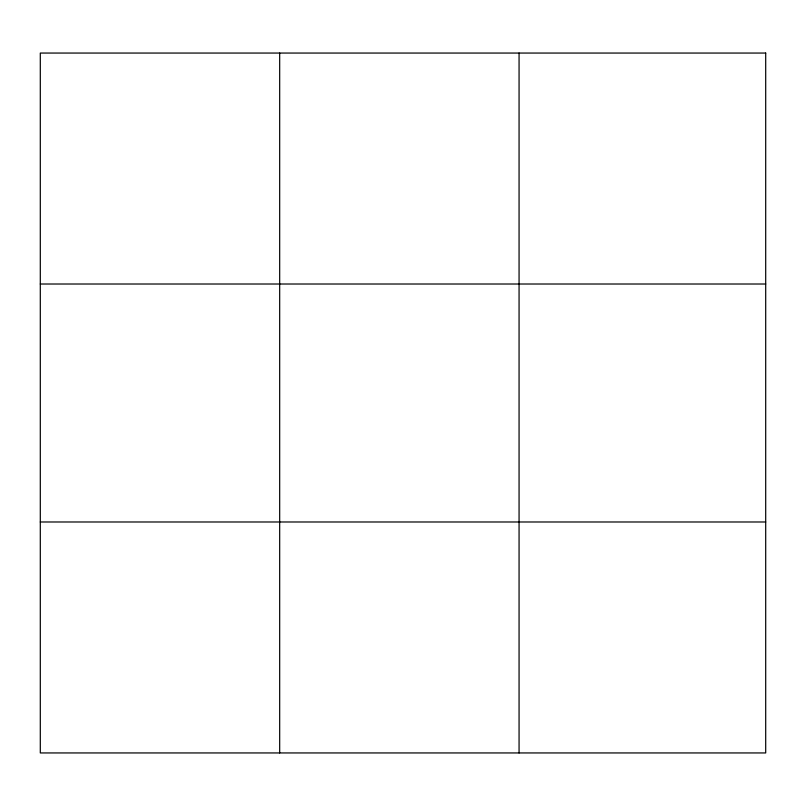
<?xml version="1.0" encoding="UTF-8"?>
<svg xmlns="http://www.w3.org/2000/svg" width="806" height="806" viewBox="0 0 806 806"><rect width="100%" height="100%" fill="white"/><g stroke="black" fill="none" stroke-linecap="round" stroke-linejoin="round"><path stroke-width="1.21" d="M279.682 752.945L279.682 53.055M519.064 752.945L519.064 53.055M40.3 284.014L765.7 284.014M40.3 521.986L765.7 521.986M765.7 53.055L765.7 752.945L40.3 752.945L40.3 53.055L765.7 53.055"/></g></svg>
